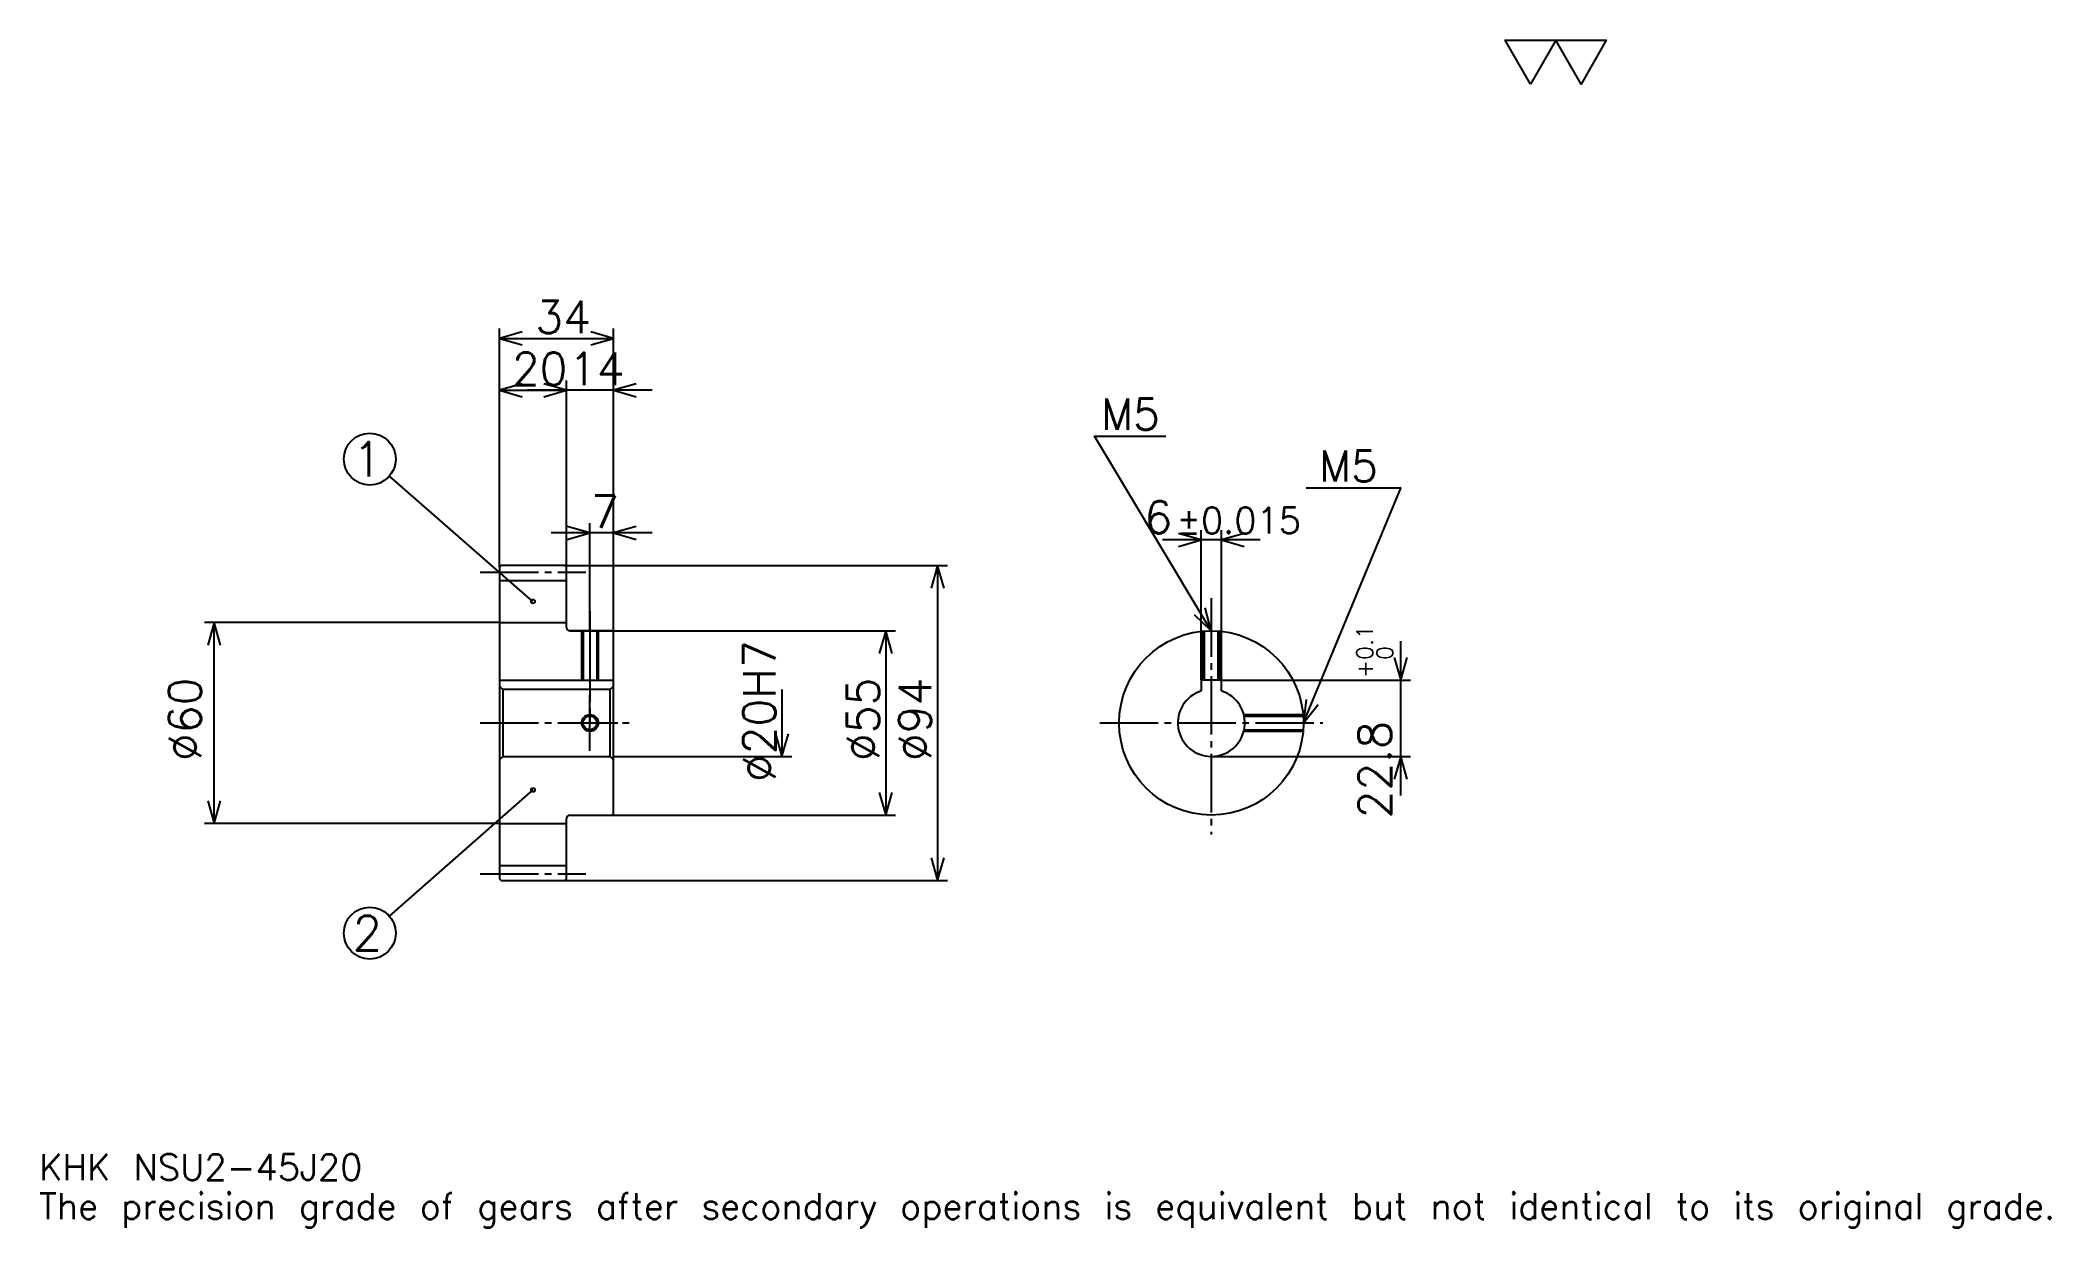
# Model space of a CAD drawing. Extents: x 20 to 620, y 7 to 361.
import ezdxf

# ---------------------------------------------------------------- set-up
doc = ezdxf.new("R2010")
doc.units = 0
doc.linetypes.add('DASHDOT', pattern=[23.217392, 17.413043, -1.934783, 1.934783, -1.934783])
doc.layers.get('0').update_dxf_attribs({"linetype": 'CONTINUOUS'})
doc.layers.add('DASHDOT', color=6, linetype='DASHDOT')
doc.styles.add('KANJI', font='TXT', dxfattribs={"bigfont": 'BIGFONT'})

msp = doc.modelspace()

# ---------------------------------------------------------------- linework, layer by layer
at = {"color": 5}
for p, q in [((156.717407, 204.684784), (156.717407, 275.304352)), ((156.717407, 272.402161), (190.717407, 272.402161)), ((190.717407, 204.684784), (190.717407, 275.304352)), ((176.717407, 204.684784), (176.717407, 259.826111)), ((156.717407, 256.92392), (176.717407, 256.92392)), ((202.326111, 256.92392), (165.108704, 256.92392)), ((166.717407, 193.934784), (123.855713, 231.295258)), ((183.717407, 204.684784), (183.717407, 217.260864)), ((202.326111, 214.358704), (172.108704, 214.358704)), ((383.739136, 212.271744), (354.521759, 212.271744)), ((366.130432, 170.484787), (366.130432, 215.17392)), ((372.130432, 170.484787), (372.130432, 215.17392)), ((156.717407, 204.184784), (156.717407, 204.684784)), ((176.217407, 204.684784), (190.717407, 204.684784)), ((176.717407, 204.184784), (176.717407, 204.684784)), ((183.717407, 185.184784), (183.717407, 204.684784)), ((183.717407, 185.184784), (183.717407, 204.684784)), ((190.717407, 204.684784), (290.358704, 204.684784)), ((190.717407, 184.684784), (190.717407, 204.684784)), ((287.456543, 204.684784), (287.456543, 110.684784)), ((156.717407, 187.684784), (68.684799, 187.684784)), ((71.586975, 127.684784), (71.586975, 187.684784)), ((177.717407, 185.184784), (190.717407, 185.184784)), ((190.717407, 185.184784), (274.880463, 185.184784)), ((271.978271, 185.184784), (271.978271, 130.184784)), ((425.652191, 136.076096), (425.652191, 182.093475)), ((372.130432, 170.484787), (428.554352, 170.484787)), ((241.021759, 167.684784), (241.021759, 147.684784)), ((190.717407, 147.684784), (243.923935, 147.684784)), ((369.130432, 147.684784), (428.554352, 147.684784)), ((166.717407, 137.684784), (123.840897, 100.091263)), ((156.717407, 127.684784), (68.684799, 127.684784)), ((177.717407, 130.184784), (190.717407, 130.184784)), ((190.717407, 130.184784), (274.880463, 130.184784)), ((176.217407, 110.684784), (190.717407, 110.684784)), ((190.717407, 110.684784), (290.358704, 110.684784))]:
    msp.add_line(p, q, dxfattribs=at)
at = {"color": 4}
for p, q in [((156.717407, 200.184784), (176.717407, 200.184784)), ((156.717407, 187.684784), (176.717407, 187.684784)), ((156.717407, 170.484787), (190.717407, 170.484787)), ((189.717407, 167.684784), (190.717407, 168.684784)), ((157.717407, 167.684784), (157.717407, 147.684784)), ((189.717407, 147.684784), (190.717407, 146.684784)), ((156.717407, 127.684784), (176.717407, 127.684784)), ((156.717407, 115.184784), (176.717407, 115.184784))]:
    msp.add_line(p, q, dxfattribs=at)
at = {"color": 7}
msp.add_lwpolyline([(464.347839, 348.260864), (456.802185, 361.339996), (486.984802, 361.339996), (479.439148, 348.260864), (471.893494, 361.339996), (464.347839, 348.260864)], dxfattribs=at)
at = {"color": 5}
for points in [[(163.489151, 274.336975), (156.717407, 272.402161), (163.489151, 270.467407)], [(183.945663, 270.467407), (190.717407, 272.402161), (183.945663, 274.336975)], [(163.489151, 258.858704), (156.717407, 256.92392), (163.489151, 254.989136)], [(169.945663, 254.989136), (176.717407, 256.92392), (169.945663, 258.858704)], [(169.945663, 254.989136), (176.717407, 256.92392), (169.945663, 258.858704)], [(197.489151, 258.858704), (190.717407, 256.92392), (197.489151, 254.989136)], [(369.130432, 185.184784), (334.304382, 243.228271), (355.586975, 243.228271)], [(396.630432, 157.684784), (425.652191, 227.75), (397.404358, 227.75)], [(176.945663, 212.42392), (183.717407, 214.358704), (176.945663, 216.293488)], [(197.489151, 216.293488), (190.717407, 214.358704), (197.489151, 212.42392)], [(359.358704, 210.33696), (366.130432, 212.271744), (359.358704, 214.206528)], [(378.902191, 214.206528), (372.130432, 212.271744), (378.902191, 210.33696)], [(289.391327, 197.91304), (287.456543, 204.684784), (285.521759, 197.91304)], [(363.987366, 189.996063), (369.130432, 185.184784), (367.305481, 191.986938)], [(73.521759, 180.91304), (71.586975, 187.684784), (69.652191, 180.91304)], [(273.913055, 178.41304), (271.978271, 185.184784), (270.043488, 178.41304)], [(423.717407, 177.256531), (425.652191, 170.484787), (427.586975, 177.256531)], [(397.434357, 164.681473), (396.630432, 157.684784), (401.009369, 163.200653)], [(239.086975, 154.456528), (241.021759, 147.684784), (242.956543, 154.456528)], [(427.586975, 140.91304), (425.652191, 147.684784), (423.717407, 140.91304)], [(69.652191, 134.456528), (71.586975, 127.684784), (73.521759, 134.456528)], [(270.043488, 136.956528), (271.978271, 130.184784), (273.913055, 136.956528)], [(285.521759, 117.456528), (287.456543, 110.684784), (289.391327, 117.456528)]]:
    msp.add_lwpolyline(points, dxfattribs=at)
at = {"color": 4}
for points in [[(176.717407, 186.184784), (176.717407, 204.184784), (176.217407, 204.684784), (157.217407, 204.684784), (156.717407, 204.184784), (156.717407, 146.684784)], [(177.717407, 130.184784), (190.217407, 130.184784), (190.717407, 130.684784), (190.717407, 184.684784), (190.217407, 185.184784), (177.717407, 185.184784)], [(181.217407, 185.184784), (181.217407, 170.484787)], [(181.652405, 185.184784), (181.652405, 170.484787)], [(185.78241, 185.184784), (185.78241, 170.484787)], [(186.217407, 185.184784), (186.217407, 170.484787)], [(366.630432, 170.484787), (366.630432, 185.070908)], [(367.06543, 170.484787), (367.06543, 185.107147)], [(371.195435, 170.484787), (371.195435, 185.107147)], [(371.630432, 170.484787), (371.630432, 185.070908)], [(156.717407, 146.684784), (157.717407, 147.684784), (189.717407, 147.684784), (189.717407, 167.684784), (157.717407, 167.684784), (156.717407, 168.684784)], [(372.130432, 167.224182), (372.130432, 170.484787), (366.130432, 170.484787), (366.130432, 167.224182)], [(378.812927, 160.184784), (396.516571, 160.184784)], [(378.914917, 159.749786), (396.552795, 159.749786)], [(378.812927, 155.184784), (396.516571, 155.184784)], [(378.914917, 155.619781), (396.552795, 155.619781)], [(156.717407, 146.684784), (156.717407, 111.184784), (157.217407, 110.684784), (176.217407, 110.684784), (176.717407, 111.184784), (176.717407, 129.184784)]]:
    msp.add_lwpolyline(points, dxfattribs=at)
at = {"color": 5}
for centre, radius in [((118.021759, 236.380432), 7.73913), ((166.717407, 193.934784), 0.580435), ((166.717407, 137.684784), 0.580435), ((118.021759, 94.989136), 7.73913)]:
    msp.add_circle(centre, radius, dxfattribs=at)
at = {"color": 4}
for centre, radius in [((369.130432, 157.684784), 27.5), ((183.717407, 157.684784), 2.065)]:
    msp.add_circle(centre, radius, dxfattribs=at)
at = {"color": 7}
msp.add_circle((183.717407, 157.684784), 2.5, dxfattribs=at)
at = {"color": 4}
for centre, radius, start, end in [((177.717407, 186.184784), 1, 180, 270), ((369.130432, 157.684784), 10, 107.457602748, 72.542397252), ((177.717407, 129.184784), 1, 90, 180)]:
    msp.add_arc(centre, radius, start, end, dxfattribs=at)
at = {"layer": 'DASHDOT', "color": 7}
for p, q in [((150.913055, 202.684784), (182.521759, 202.684784)), ((369.130432, 194.858704), (369.130432, 124.380432)), ((183.717407, 185.184784), (183.717407, 157.684784)), ((150.913055, 157.684784), (196.521759, 157.684784)), ((335.826111, 157.684784), (402.434814, 157.684784)), ((150.913055, 112.684784), (182.521759, 112.684784))]:
    msp.add_line(p, q, dxfattribs=at)
for points in [[(183.717407, 190.989136), (183.717407, 164.680435)], [(183.717407, 149.380432), (183.717407, 165.989136)], [(175.413055, 157.684784), (192.021759, 157.684784)]]:
    msp.add_lwpolyline(points, dxfattribs=at)

# ---------------------------------------------------------------- texts
at = {"color": 7, "style": 'KANJI'}
for s, height, p in [('34', 9.673913, (167.429367, 273.950012)), ('20', 9.673913, (160.429367, 258.471741)), ('14', 9.673913, (177.429367, 258.471741)), ('M5', 9.286957, (336.239136, 245.163055)), ('1', 10.318841, (112.862335, 231.221008)), ('M5', 9.286957, (401.273926, 229.684784)), ('7', 9.673913, (184.07338, 215.906525)), ('6', 9.673913, (349.16156, 214.206528)), ('%%p0.015', 7.73913, (358.737549, 214.206528)), ('2', 10.318841, (112.862335, 89.829712)), ('KHK NSU2-45J20', 7.73913, (19.347826, 21.282608)), ('The precision grade of gears after secondary operations is equivalent but not identical to its original grade.', 7.73913, (19.347826, 9.673913))]:
    msp.add_text(s, height=height, dxfattribs=at).set_placement(p)
for s, height, p in [('%%c20H7', 9.673913, (239.086975, 140.029892)), ('0.1', 4.836957, (417.332642, 176.51091)), ('0', 4.836957, (423.330444, 176.51091)), ('+', 4.836957, (417.332642, 171.093521)), ('%%c60', 9.673913, (67.717407, 146.317932)), ('%%c55', 9.673913, (270.043488, 146.317932)), ('%%c94', 9.673913, (285.521759, 146.317932)), ('22.8', 9.673913, (422.750031, 129.220993))]:
    msp.add_text(s, height=height, rotation=90, dxfattribs=at).set_placement(p)

doc.saveas('drawing.dxf')
